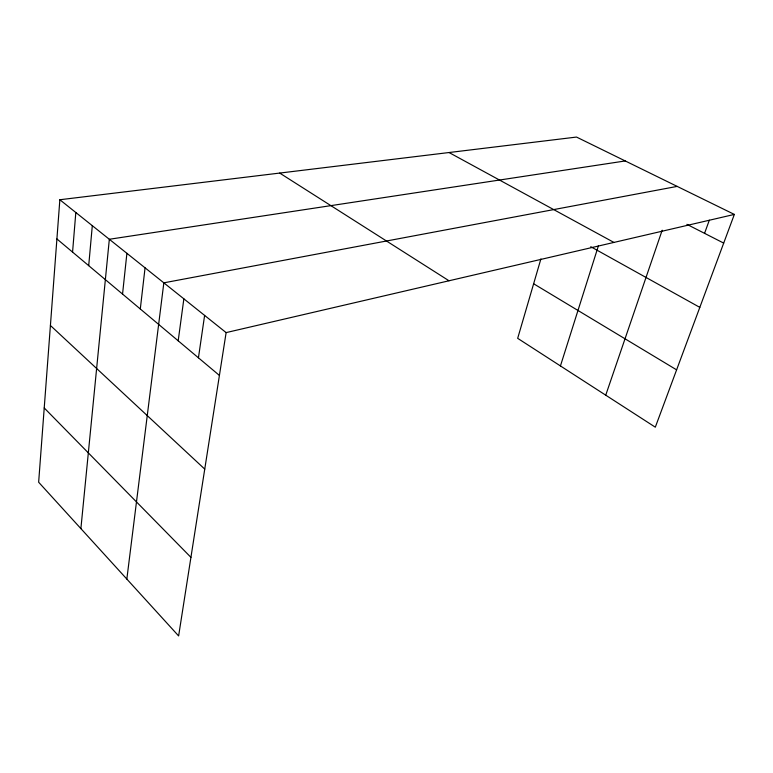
<?xml version="1.0" encoding="UTF-8"?>
<svg xmlns="http://www.w3.org/2000/svg" width="773" height="773" viewBox="0 0 773 773"><rect width="100%" height="100%" fill="white"/><g stroke="black" fill="none" stroke-linecap="round" stroke-linejoin="round"><path stroke-width="1.16" d="M59.85 199.743L38.65 482.226L178.621 635.937L226.122 332.603L59.85 199.743L576.513 137.063L734.35 214.421L655.311 427.179L517.678 338.332L540.907 258.897M72.565 252.085L75.822 212.507M88.702 265.651L92.306 225.677M80.885 528.606L109.331 239.272L625.251 160.948M122.549 294.069L126.898 253.322M140.299 308.978L145.063 267.835M126.84 579.074L163.837 282.831L677.177 186.399M178.196 340.806L183.858 298.832M198.439 357.812L204.613 315.413M560.435 365.938L598.447 245.708M605.732 395.177L662.181 230.228M704.561 233.34L709.314 220.199M226.122 332.603L734.35 214.421M686.897 224.334L723.692 243.099M449.055 152.532L613.917 242.422M590.765 246.713L699.816 307.374M533.631 283.759L676.607 369.852M279.71 173.075L449.007 280.773M56.902 238.944L219.416 375.427M50.409 325.481L204.748 469.114M44.225 407.96L190.931 557.352"/></g></svg>
